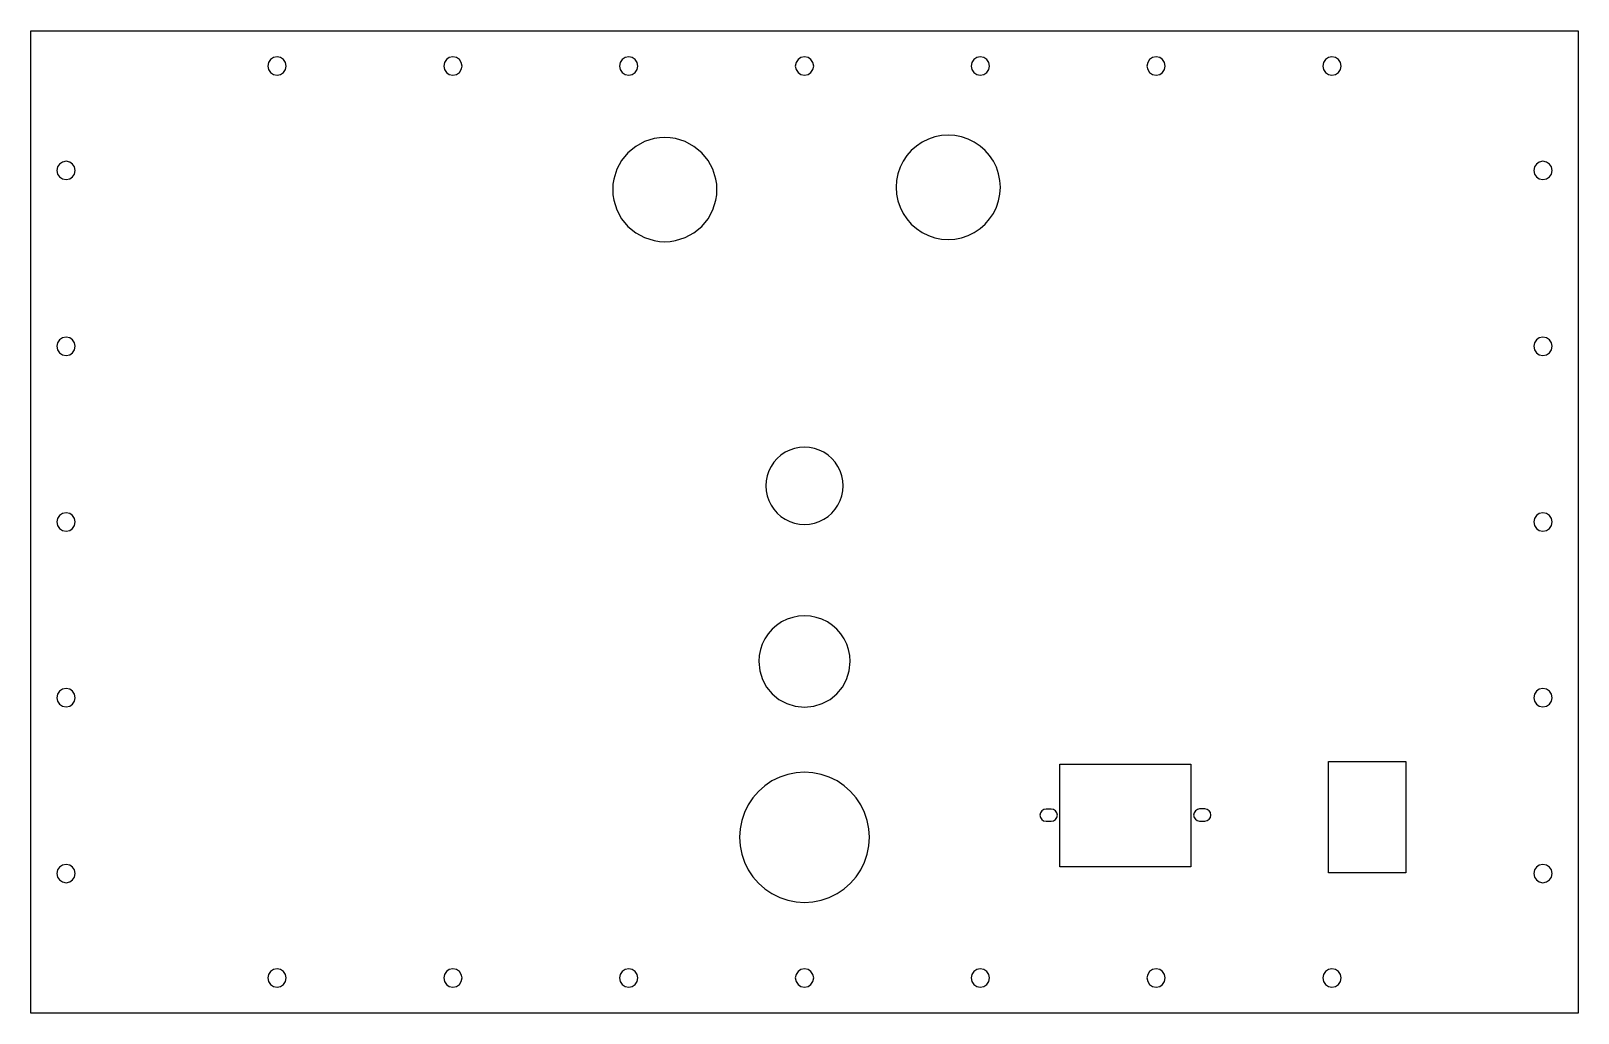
# Model space of a CAD drawing. Extents: x -4 to 436, y 0 to 279.
import ezdxf

# ---------------------------------------------------------------- set-up
doc = ezdxf.new("R2010")
doc.units = 0

msp = doc.modelspace()

# ---------------------------------------------------------------- linework, layer by layer
at = {"layer": 'ProjItem003'}
for p, q in [((-3.74801, 279.061), (436.252, 279.061)), ((-3.74801, -0.338155), (-3.74801, 279.061)), ((436.252, 279.061), (436.252, -0.338155)), ((63.849102, 270.075609), (63.64192, 269.062)), ((63.64192, 269.062), (63.849102, 268.048391)), ((64.408917, 270.902876), (63.849102, 270.075609)), ((65.237732, 271.4604), (64.408917, 270.902876)), ((66.25191, 271.664775), (65.237732, 271.4604)), ((67.266088, 271.4604), (66.25191, 271.664775)), ((68.094903, 270.902876), (67.266088, 271.4604)), ((68.654718, 270.075609), (68.094903, 270.902876)), ((68.8619, 269.062), (68.654718, 270.075609)), ((68.654718, 268.048391), (68.8619, 269.062)), ((68.8619, 269.062), (68.8619, 269.062)), ((113.849202, 270.075609), (113.64202, 269.062)), ((113.64202, 269.062), (113.849202, 268.048391)), ((114.409017, 270.902876), (113.849202, 270.075609)), ((115.237832, 271.4604), (114.409017, 270.902876)), ((116.25201, 271.664775), (115.237832, 271.4604)), ((117.266188, 271.4604), (116.25201, 271.664775)), ((118.095003, 270.902876), (117.266188, 271.4604)), ((118.654818, 270.075609), (118.095003, 270.902876)), ((118.862, 269.062), (118.654818, 270.075609)), ((118.654818, 268.048391), (118.862, 269.062)), ((118.862, 269.062), (118.862, 269.062)), ((163.849202, 270.075609), (163.64202, 269.062)), ((163.64202, 269.062), (163.849202, 268.048391)), ((164.409017, 270.902876), (163.849202, 270.075609)), ((165.237832, 271.4604), (164.409017, 270.902876)), ((166.25201, 271.664775), (165.237832, 271.4604)), ((167.266188, 271.4604), (166.25201, 271.664775)), ((168.095003, 270.902876), (167.266188, 271.4604)), ((168.654818, 270.075609), (168.095003, 270.902876)), ((168.862, 269.062), (168.654818, 270.075609)), ((168.654818, 268.048391), (168.862, 269.062)), ((168.862, 269.062), (168.862, 269.062)), ((213.848566, 270.076293), (213.64199, 269.062)), ((213.64199, 269.062), (213.848566, 268.047707)), ((214.408246, 270.904252), (213.848566, 270.076293)), ((215.2373, 271.462311), (214.408246, 270.904252)), ((216.251995, 271.666901), (215.2373, 271.462311)), ((217.26669, 271.462311), (216.251995, 271.666901)), ((218.095744, 270.904252), (217.26669, 271.462311)), ((218.655424, 270.076293), (218.095744, 270.904252)), ((218.862, 269.062), (218.655424, 270.076293)), ((218.655424, 268.047707), (218.862, 269.062)), ((218.862, 269.062), (218.862, 269.062)), ((263.848585, 270.076289), (263.64201, 269.062)), ((263.64201, 269.062), (263.848585, 268.047711)), ((264.408263, 270.904245), (263.848585, 270.076289)), ((265.237314, 271.462302), (264.408263, 270.904245)), ((266.252005, 271.666891), (265.237314, 271.462302)), ((267.266696, 271.462302), (266.252005, 271.666891)), ((268.095747, 270.904245), (267.266696, 271.462302)), ((268.655425, 270.076289), (268.095747, 270.904245)), ((268.862, 269.062), (268.655425, 270.076289)), ((268.655425, 268.047711), (268.862, 269.062)), ((268.862, 269.062), (268.862, 269.062)), ((313.849202, 270.075609), (313.64202, 269.062)), ((313.64202, 269.062), (313.849202, 268.048391)), ((314.409017, 270.902876), (313.849202, 270.075609)), ((315.237832, 271.4604), (314.409017, 270.902876)), ((316.25201, 271.664775), (315.237832, 271.4604)), ((317.266188, 271.4604), (316.25201, 271.664775)), ((318.095003, 270.902876), (317.266188, 271.4604)), ((318.654818, 270.075609), (318.095003, 270.902876)), ((318.862, 269.062), (318.654818, 270.075609)), ((318.654818, 268.048391), (318.862, 269.062)), ((318.862, 269.062), (318.862, 269.062)), ((363.849202, 270.075609), (363.64202, 269.062)), ((363.64202, 269.062), (363.849202, 268.048391)), ((364.409017, 270.902876), (363.849202, 270.075609)), ((365.237832, 271.4604), (364.409017, 270.902876)), ((366.25201, 271.664775), (365.237832, 271.4604)), ((367.266188, 271.4604), (366.25201, 271.664775)), ((368.095003, 270.902876), (367.266188, 271.4604)), ((368.654818, 270.075609), (368.095003, 270.902876)), ((368.862, 269.062), (368.654818, 270.075609)), ((368.654818, 268.048391), (368.862, 269.062)), ((368.862, 269.062), (368.862, 269.062)), ((63.849102, 268.048391), (64.408917, 267.221124)), ((64.408917, 267.221124), (65.237732, 266.6636)), ((65.237732, 266.6636), (66.25191, 266.459225)), ((66.25191, 266.459225), (67.266088, 266.6636)), ((67.266088, 266.6636), (68.094903, 267.221124)), ((68.094903, 267.221124), (68.654718, 268.048391)), ((113.849202, 268.048391), (114.409017, 267.221124)), ((114.409017, 267.221124), (115.237832, 266.6636)), ((115.237832, 266.6636), (116.25201, 266.459225)), ((116.25201, 266.459225), (117.266188, 266.6636)), ((117.266188, 266.6636), (118.095003, 267.221124)), ((118.095003, 267.221124), (118.654818, 268.048391)), ((163.849202, 268.048391), (164.409017, 267.221124)), ((164.409017, 267.221124), (165.237832, 266.6636)), ((165.237832, 266.6636), (166.25201, 266.459225)), ((166.25201, 266.459225), (167.266188, 266.6636)), ((167.266188, 266.6636), (168.095003, 267.221124)), ((168.095003, 267.221124), (168.654818, 268.048391)), ((213.848566, 268.047707), (214.408246, 267.219748)), ((214.408246, 267.219748), (215.2373, 266.661689)), ((215.2373, 266.661689), (216.251995, 266.457099)), ((216.251995, 266.457099), (217.26669, 266.661689)), ((217.26669, 266.661689), (218.095744, 267.219748)), ((218.095744, 267.219748), (218.655424, 268.047707)), ((263.848585, 268.047711), (264.408263, 267.219755)), ((264.408263, 267.219755), (265.237314, 266.661698)), ((265.237314, 266.661698), (266.252005, 266.457109)), ((266.252005, 266.457109), (267.266696, 266.661698)), ((267.266696, 266.661698), (268.095747, 267.219755)), ((268.095747, 267.219755), (268.655425, 268.047711)), ((313.849202, 268.048391), (314.409017, 267.221124)), ((314.409017, 267.221124), (315.237832, 266.6636)), ((315.237832, 266.6636), (316.25201, 266.459225)), ((316.25201, 266.459225), (317.266188, 266.6636)), ((317.266188, 266.6636), (318.095003, 267.221124)), ((318.095003, 267.221124), (318.654818, 268.048391)), ((363.849202, 268.048391), (364.409017, 267.221124)), ((364.409017, 267.221124), (365.237832, 266.6636)), ((365.237832, 266.6636), (366.25201, 266.459225)), ((366.25201, 266.459225), (367.266188, 266.6636)), ((367.266188, 266.6636), (368.095003, 267.221124)), ((368.095003, 267.221124), (368.654818, 268.048391)), ((170.760246, 247.592097), (168.241616, 246.22503)), ((173.543482, 248.456061), (170.760246, 247.592097)), ((175.015695, 248.680748), (173.543482, 248.456061)), ((176.5317, 248.757299), (175.015695, 248.680748)), ((178.047705, 248.680748), (176.5317, 248.757299)), ((179.519918, 248.456061), (178.047705, 248.680748)), ((182.303154, 247.592097), (179.519918, 248.456061)), ((184.821784, 246.22503), (182.303154, 247.592097)), ((249.70905, 247.411818), (248.073357, 246.316886)), ((251.475136, 248.280904), (249.70905, 247.411818)), ((253.316073, 248.90168), (251.475136, 248.280904)), ((255.206911, 249.274145), (253.316073, 248.90168)), ((257.1227, 249.3983), (255.206911, 249.274145)), ((259.038489, 249.274145), (257.1227, 249.3983)), ((260.929327, 248.90168), (259.038489, 249.274145)), ((262.770264, 248.280904), (260.929327, 248.90168)), ((264.53635, 247.411818), (262.770264, 248.280904)), ((266.172043, 246.316886), (264.53635, 247.411818)), ((164.23667, 242.220084), (162.869603, 239.701454)), ((166.047216, 244.414484), (164.23667, 242.220084)), ((168.241616, 246.22503), (166.047216, 244.414484)), ((187.016184, 244.414484), (184.821784, 246.22503)), ((188.82673, 242.220084), (187.016184, 244.414484)), ((190.193797, 239.701454), (188.82673, 242.220084)), ((245.347297, 243.581694), (244.281882, 241.98465)), ((246.615281, 245.032975), (245.347297, 243.581694)), ((248.073357, 246.316886), (246.615281, 245.032975)), ((267.630119, 245.032975), (266.172043, 246.316886)), ((268.898103, 243.581694), (267.630119, 245.032975)), ((269.963518, 241.98465), (268.898103, 243.581694)), ((3.848545, 240.376289), (3.64197, 239.362)), ((3.64197, 239.362), (3.848545, 238.347711)), ((4.408223, 241.204245), (3.848545, 240.376289)), ((3.848545, 238.347711), (4.408223, 237.519755)), ((5.237274, 241.762302), (4.408223, 241.204245)), ((6.251965, 241.966891), (5.237274, 241.762302)), ((7.266656, 241.762302), (6.251965, 241.966891)), ((8.095707, 241.204245), (7.266656, 241.762302)), ((8.655385, 240.376289), (8.095707, 241.204245)), ((8.095707, 237.519755), (8.655385, 238.347711)), ((8.86196, 239.362), (8.655385, 240.376289)), ((8.655385, 238.347711), (8.86196, 239.362)), ((8.86196, 239.362), (8.86196, 239.362)), ((162.869603, 239.701454), (162.005638, 236.918218)), ((191.057762, 236.918218), (190.193797, 239.701454)), ((242.808654, 238.439704), (242.425793, 236.535018)), ((243.431509, 240.263451), (242.808654, 238.439704)), ((244.281882, 241.98465), (243.431509, 240.263451)), ((270.813891, 240.263451), (269.963518, 241.98465)), ((271.436746, 238.439704), (270.813891, 240.263451)), ((271.819607, 236.535018), (271.436746, 238.439704)), ((423.847566, 240.376293), (423.64099, 239.362)), ((423.64099, 239.362), (423.847566, 238.347707)), ((424.407246, 241.204252), (423.847566, 240.376293)), ((423.847566, 238.347707), (424.407246, 237.519748)), ((425.2363, 241.762311), (424.407246, 241.204252)), ((426.250995, 241.966901), (425.2363, 241.762311)), ((427.26569, 241.762311), (426.250995, 241.966901)), ((428.094744, 241.204252), (427.26569, 241.762311)), ((428.654424, 240.376293), (428.094744, 241.204252)), ((428.094744, 237.519748), (428.654424, 238.347707)), ((428.861, 239.362), (428.654424, 240.376293)), ((428.654424, 238.347707), (428.861, 239.362)), ((428.861, 239.362), (428.861, 239.362)), ((4.408223, 237.519755), (5.237274, 236.961698)), ((5.237274, 236.961698), (6.251965, 236.757109)), ((6.251965, 236.757109), (7.266656, 236.961698)), ((7.266656, 236.961698), (8.095707, 237.519755)), ((161.780952, 235.446005), (161.7044, 233.93)), ((161.7044, 233.93), (161.780952, 232.413995)), ((162.005638, 236.918218), (161.780952, 235.446005)), ((191.282448, 235.446005), (191.057762, 236.918218)), ((191.359, 233.93), (191.282448, 235.446005)), ((191.282448, 232.413995), (191.359, 233.93)), ((191.359, 233.93), (191.359, 233.93)), ((242.425793, 236.535018), (242.2954, 234.571)), ((242.2954, 234.571), (242.425793, 232.606982)), ((271.95, 234.571), (271.819607, 236.535018)), ((271.819607, 232.606982), (271.95, 234.571)), ((271.95, 234.571), (271.95, 234.571)), ((424.407246, 237.519748), (425.2363, 236.961689)), ((425.2363, 236.961689), (426.250995, 236.757099)), ((426.250995, 236.757099), (427.26569, 236.961689)), ((427.26569, 236.961689), (428.094744, 237.519748)), ((161.780952, 232.413995), (162.005638, 230.941782)), ((162.005638, 230.941782), (162.869603, 228.158546)), ((190.193797, 228.158546), (191.057762, 230.941782)), ((191.057762, 230.941782), (191.282448, 232.413995)), ((242.425793, 232.606982), (242.808654, 230.702296)), ((242.808654, 230.702296), (243.431509, 228.878549)), ((243.431509, 228.878549), (244.281882, 227.15735)), ((269.963518, 227.15735), (270.813891, 228.878549)), ((270.813891, 228.878549), (271.436746, 230.702296)), ((271.436746, 230.702296), (271.819607, 232.606982)), ((162.869603, 228.158546), (164.23667, 225.639916)), ((164.23667, 225.639916), (166.047216, 223.445516)), ((187.016184, 223.445516), (188.82673, 225.639916)), ((188.82673, 225.639916), (190.193797, 228.158546)), ((244.281882, 227.15735), (245.347297, 225.560306)), ((245.347297, 225.560306), (246.615281, 224.109025)), ((267.630119, 224.109025), (268.898103, 225.560306)), ((268.898103, 225.560306), (269.963518, 227.15735)), ((166.047216, 223.445516), (168.241616, 221.63497)), ((168.241616, 221.63497), (170.760246, 220.267903)), ((170.760246, 220.267903), (173.543482, 219.403939)), ((179.519918, 219.403939), (182.303154, 220.267903)), ((182.303154, 220.267903), (184.821784, 221.63497)), ((184.821784, 221.63497), (187.016184, 223.445516)), ((246.615281, 224.109025), (248.073357, 222.825114)), ((248.073357, 222.825114), (249.70905, 221.730182)), ((249.70905, 221.730182), (251.475136, 220.861096)), ((251.475136, 220.861096), (253.316073, 220.24032)), ((253.316073, 220.24032), (255.206911, 219.867855)), ((259.038489, 219.867855), (260.929327, 220.24032)), ((260.929327, 220.24032), (262.770264, 220.861096)), ((262.770264, 220.861096), (264.53635, 221.730182)), ((264.53635, 221.730182), (266.172043, 222.825114)), ((266.172043, 222.825114), (267.630119, 224.109025)), ((173.543482, 219.403939), (175.015695, 219.179252)), ((175.015695, 219.179252), (176.5317, 219.102701)), ((176.5317, 219.102701), (178.047705, 219.179252)), ((178.047705, 219.179252), (179.519918, 219.403939)), ((255.206911, 219.867855), (257.1227, 219.7437)), ((257.1227, 219.7437), (259.038489, 219.867855)), ((3.848545, 190.376289), (3.64197, 189.362)), ((3.64197, 189.362), (3.848545, 188.347711)), ((4.408223, 191.204245), (3.848545, 190.376289)), ((5.237274, 191.762302), (4.408223, 191.204245)), ((6.251965, 191.966891), (5.237274, 191.762302)), ((7.266656, 191.762302), (6.251965, 191.966891)), ((8.095707, 191.204245), (7.266656, 191.762302)), ((8.655385, 190.376289), (8.095707, 191.204245)), ((8.86196, 189.362), (8.655385, 190.376289)), ((8.655385, 188.347711), (8.86196, 189.362)), ((8.86196, 189.362), (8.86196, 189.362)), ((423.847566, 190.376293), (423.64099, 189.362)), ((423.64099, 189.362), (423.847566, 188.347707)), ((424.407246, 191.204252), (423.847566, 190.376293)), ((425.2363, 191.762311), (424.407246, 191.204252)), ((426.250995, 191.966901), (425.2363, 191.762311)), ((427.26569, 191.762311), (426.250995, 191.966901)), ((428.094744, 191.204252), (427.26569, 191.762311)), ((428.654424, 190.376293), (428.094744, 191.204252)), ((428.861, 189.362), (428.654424, 190.376293)), ((428.654424, 188.347707), (428.861, 189.362)), ((428.861, 189.362), (428.861, 189.362)), ((3.848545, 188.347711), (4.408223, 187.519755)), ((4.408223, 187.519755), (5.237274, 186.961698)), ((5.237274, 186.961698), (6.251965, 186.757109)), ((6.251965, 186.757109), (7.266656, 186.961698)), ((7.266656, 186.961698), (8.095707, 187.519755)), ((8.095707, 187.519755), (8.655385, 188.347711)), ((423.847566, 188.347707), (424.407246, 187.519748)), ((424.407246, 187.519748), (425.2363, 186.961689)), ((425.2363, 186.961689), (426.250995, 186.757099)), ((426.250995, 186.757099), (427.26569, 186.961689)), ((427.26569, 186.961689), (428.094744, 187.519748)), ((428.094744, 187.519748), (428.654424, 188.347707)), ((210.752, 159.188279), (209.53852, 158.375977)), ((212.062215, 159.833032), (210.752, 159.188279)), ((213.42796, 160.29357), (212.062215, 159.833032)), ((214.830725, 160.569892), (213.42796, 160.29357)), ((216.252, 160.662), (214.830725, 160.569892)), ((217.673275, 160.569892), (216.252, 160.662)), ((219.07604, 160.29357), (217.673275, 160.569892)), ((220.441785, 159.833032), (219.07604, 160.29357)), ((221.752, 159.188279), (220.441785, 159.833032)), ((222.96548, 158.375977), (221.752, 159.188279)), ((206.725721, 155.162), (206.09485, 153.885086)), ((207.516126, 156.346807), (206.725721, 155.162)), ((208.456811, 157.423476), (207.516126, 156.346807)), ((209.53852, 158.375977), (208.456811, 157.423476)), ((224.047189, 157.423476), (222.96548, 158.375977)), ((224.987874, 156.346807), (224.047189, 157.423476)), ((225.778279, 155.162), (224.987874, 156.346807)), ((226.40915, 153.885086), (225.778279, 155.162)), ((205.348735, 151.119056), (205.252, 149.662)), ((205.252, 149.662), (205.348735, 148.204944)), ((205.63277, 152.532094), (205.348735, 151.119056)), ((206.09485, 153.885086), (205.63277, 152.532094)), ((226.87123, 152.532094), (226.40915, 153.885086)), ((227.155265, 151.119056), (226.87123, 152.532094)), ((227.252, 149.662), (227.155265, 151.119056)), ((227.155265, 148.204944), (227.252, 149.662)), ((227.252, 149.662), (227.252, 149.662)), ((205.348735, 148.204944), (205.63277, 146.791906)), ((205.63277, 146.791906), (206.09485, 145.438914)), ((206.09485, 145.438914), (206.725721, 144.162)), ((225.778279, 144.162), (226.40915, 145.438914)), ((226.40915, 145.438914), (226.87123, 146.791906)), ((226.87123, 146.791906), (227.155265, 148.204944)), ((4.408223, 141.204245), (3.848545, 140.376289)), ((5.237274, 141.762302), (4.408223, 141.204245)), ((6.251965, 141.966891), (5.237274, 141.762302)), ((7.266656, 141.762302), (6.251965, 141.966891)), ((8.095707, 141.204245), (7.266656, 141.762302)), ((8.655385, 140.376289), (8.095707, 141.204245)), ((206.725721, 144.162), (207.516126, 142.977193)), ((207.516126, 142.977193), (208.456811, 141.900524)), ((208.456811, 141.900524), (209.53852, 140.948023)), ((209.53852, 140.948023), (210.752, 140.135721)), ((221.752, 140.135721), (222.96548, 140.948023)), ((222.96548, 140.948023), (224.047189, 141.900524)), ((224.047189, 141.900524), (224.987874, 142.977193)), ((224.987874, 142.977193), (225.778279, 144.162)), ((424.407246, 141.204252), (423.847566, 140.376293)), ((425.2363, 141.762311), (424.407246, 141.204252)), ((426.250995, 141.966901), (425.2363, 141.762311)), ((427.26569, 141.762311), (426.250995, 141.966901)), ((428.094744, 141.204252), (427.26569, 141.762311)), ((428.654424, 140.376293), (428.094744, 141.204252)), ((3.848545, 140.376289), (3.64197, 139.362)), ((3.64197, 139.362), (3.848545, 138.347711)), ((3.848545, 138.347711), (4.408223, 137.519755)), ((4.408223, 137.519755), (5.237274, 136.961698)), ((5.237274, 136.961698), (6.251965, 136.757109)), ((6.251965, 136.757109), (7.266656, 136.961698)), ((7.266656, 136.961698), (8.095707, 137.519755)), ((8.095707, 137.519755), (8.655385, 138.347711)), ((8.86196, 139.362), (8.655385, 140.376289)), ((8.655385, 138.347711), (8.86196, 139.362)), ((8.86196, 139.362), (8.86196, 139.362)), ((210.752, 140.135721), (212.062215, 139.490968)), ((212.062215, 139.490968), (213.42796, 139.03043)), ((213.42796, 139.03043), (214.830725, 138.754108)), ((214.830725, 138.754108), (216.252, 138.662)), ((216.252, 138.662), (217.673275, 138.754108)), ((217.673275, 138.754108), (219.07604, 139.03043)), ((219.07604, 139.03043), (220.441785, 139.490968)), ((220.441785, 139.490968), (221.752, 140.135721)), ((423.847566, 140.376293), (423.64099, 139.362)), ((423.64099, 139.362), (423.847566, 138.347707)), ((423.847566, 138.347707), (424.407246, 137.519748)), ((424.407246, 137.519748), (425.2363, 136.961689)), ((425.2363, 136.961689), (426.250995, 136.757099)), ((426.250995, 136.757099), (427.26569, 136.961689)), ((427.26569, 136.961689), (428.094744, 137.519748)), ((428.094744, 137.519748), (428.654424, 138.347707)), ((428.861, 139.362), (428.654424, 140.376293)), ((428.654424, 138.347707), (428.861, 139.362)), ((428.861, 139.362), (428.861, 139.362)), ((209.752, 110.92013), (208.317888, 109.960136)), ((211.300435, 111.682111), (209.752, 110.92013)), ((212.914498, 112.226383), (211.300435, 111.682111)), ((214.572311, 112.552946), (212.914498, 112.226383)), ((216.252, 112.6618), (214.572311, 112.552946)), ((217.931689, 112.552946), (216.252, 112.6618)), ((219.589502, 112.226383), (217.931689, 112.552946)), ((221.203565, 111.682111), (219.589502, 112.226383)), ((222.752, 110.92013), (221.203565, 111.682111)), ((224.186112, 109.960136), (222.752, 110.92013)), ((204.99367, 106.1618), (204.248096, 104.65272)), ((205.927785, 107.562026), (204.99367, 106.1618)), ((207.039503, 108.834453), (205.927785, 107.562026)), ((208.317888, 109.960136), (207.039503, 108.834453)), ((225.464497, 108.834453), (224.186112, 109.960136)), ((226.576215, 107.562026), (225.464497, 108.834453)), ((227.51033, 106.1618), (226.576215, 107.562026)), ((228.255904, 104.65272), (227.51033, 106.1618)), ((203.366323, 101.383775), (203.252, 99.6618)), ((203.702001, 103.053729), (203.366323, 101.383775)), ((204.248096, 104.65272), (203.702001, 103.053729)), ((228.801999, 103.053729), (228.255904, 104.65272)), ((229.137677, 101.383775), (228.801999, 103.053729)), ((229.252, 99.6618), (229.137677, 101.383775)), ((203.252, 99.6618), (203.516114, 97.041847)), ((203.516114, 97.041847), (204.273605, 94.601614)), ((228.230395, 94.601614), (228.987886, 97.041847)), ((228.987886, 97.041847), (229.252, 99.6618)), ((229.252, 99.6618), (229.252, 99.6618)), ((204.273605, 94.601614), (205.472196, 92.393377)), ((227.031804, 92.393377), (228.230395, 94.601614)), ((3.848545, 90.376089), (3.64197, 89.3618)), ((3.64197, 89.3618), (3.848545, 88.347511)), ((4.408223, 91.204045), (3.848545, 90.376089)), ((3.848545, 88.347511), (4.408223, 87.519555)), ((5.237274, 91.762102), (4.408223, 91.204045)), ((6.251965, 91.966691), (5.237274, 91.762102)), ((7.266656, 91.762102), (6.251965, 91.966691)), ((8.095707, 91.204045), (7.266656, 91.762102)), ((8.655385, 90.376089), (8.095707, 91.204045)), ((8.095707, 87.519555), (8.655385, 88.347511)), ((8.86196, 89.3618), (8.655385, 90.376089)), ((8.655385, 88.347511), (8.86196, 89.3618)), ((8.86196, 89.3618), (8.86196, 89.3618)), ((205.472196, 92.393377), (207.059612, 90.469412)), ((207.059612, 90.469412), (208.983577, 88.881996)), ((208.983577, 88.881996), (211.191813, 87.683405)), ((221.312187, 87.683405), (223.520423, 88.881996)), ((223.520423, 88.881996), (225.444388, 90.469412)), ((225.444388, 90.469412), (227.031804, 92.393377)), ((423.847566, 90.376093), (423.64099, 89.3618)), ((423.64099, 89.3618), (423.847566, 88.347507)), ((424.407246, 91.204052), (423.847566, 90.376093)), ((423.847566, 88.347507), (424.407246, 87.519548)), ((425.2363, 91.762111), (424.407246, 91.204052)), ((426.250995, 91.966701), (425.2363, 91.762111)), ((427.26569, 91.762111), (426.250995, 91.966701)), ((428.094744, 91.204052), (427.26569, 91.762111)), ((428.654424, 90.376093), (428.094744, 91.204052)), ((428.094744, 87.519548), (428.654424, 88.347507)), ((428.861, 89.3618), (428.654424, 90.376093)), ((428.654424, 88.347507), (428.861, 89.3618)), ((428.861, 89.3618), (428.861, 89.3618)), ((4.408223, 87.519555), (5.237274, 86.961498)), ((5.237274, 86.961498), (6.251965, 86.756909)), ((6.251965, 86.756909), (7.266656, 86.961498)), ((7.266656, 86.961498), (8.095707, 87.519555)), ((211.191813, 87.683405), (213.632047, 86.925914)), ((213.632047, 86.925914), (216.252, 86.661801)), ((216.252, 86.661801), (218.871953, 86.925914)), ((218.871953, 86.925914), (221.312187, 87.683405)), ((424.407246, 87.519548), (425.2363, 86.961489)), ((425.2363, 86.961489), (426.250995, 86.756899)), ((426.250995, 86.756899), (427.26569, 86.961489)), ((427.26569, 86.961489), (428.094744, 87.519548)), ((288.907, 70.4235), (326.152, 70.4235)), ((288.907, 41.2329), (288.907, 70.4235)), ((326.152, 70.4235), (326.152, 41.2329)), ((365.252, 39.5555), (365.252, 71.2554)), ((365.252, 71.2554), (387.252, 71.2554)), ((387.252, 71.2554), (387.252, 39.5555)), ((209.205543, 66.767727), (207.002, 65.68337)), ((211.502477, 67.542267), (209.205543, 66.767727)), ((213.861673, 68.006992), (211.502477, 67.542267)), ((216.252, 68.1619), (213.861673, 68.006992)), ((218.642327, 68.006992), (216.252, 68.1619)), ((221.001523, 67.542267), (218.642327, 68.006992)), ((223.298457, 66.767727), (221.001523, 67.542267)), ((225.502, 65.68337), (223.298457, 66.767727)), ((203.141909, 62.715291), (201.559848, 60.904529)), ((204.961148, 64.317224), (203.141909, 62.715291)), ((207.002, 65.68337), (204.961148, 64.317224)), ((227.542852, 64.317224), (225.502, 65.68337)), ((229.362091, 62.715291), (227.542852, 64.317224)), ((230.944152, 60.904529), (229.362091, 62.715291)), ((200.23053, 58.9119), (199.169521, 56.764362)), ((201.559848, 60.904529), (200.23053, 58.9119)), ((232.27347, 58.9119), (230.944152, 60.904529)), ((233.334479, 56.764362), (232.27347, 58.9119)), ((284.326927, 57.560399), (283.771273, 57.190987)), ((284.94019, 57.695819), (284.326927, 57.560399)), ((286.429, 57.70582), (284.94019, 57.695819)), ((287.100937, 57.570401), (286.429, 57.70582)), ((287.650042, 57.200989), (287.100937, 57.570401)), ((288.020921, 56.652852), (287.650042, 57.200989)), ((327.460273, 57.215187), (327.056775, 56.66705)), ((328.015927, 57.584599), (327.460273, 57.215187)), ((328.62919, 57.720019), (328.015927, 57.584599)), ((330.118, 57.73002), (328.62919, 57.720019)), ((330.789937, 57.594601), (330.118, 57.73002)), ((331.339042, 57.225189), (330.789937, 57.594601)), ((331.709921, 56.677052), (331.339042, 57.225189)), ((198.392386, 54.488877), (197.914691, 52.112402)), ((199.169521, 56.764362), (198.392386, 54.488877)), ((234.111614, 54.488877), (233.334479, 56.764362)), ((234.589309, 52.112402), (234.111614, 54.488877)), ((283.367775, 56.64285), (283.21098, 55.971259)), ((283.21098, 55.971259), (283.348239, 55.299666)), ((283.348239, 55.299666), (283.719122, 54.75153)), ((283.771273, 57.190987), (283.367775, 56.64285)), ((283.719122, 54.75153), (284.268235, 54.382118)), ((284.268235, 54.382118), (284.94019, 54.246699)), ((284.94019, 54.246699), (286.429, 54.2567)), ((286.429, 54.2567), (287.10095, 54.392119)), ((287.10095, 54.392119), (287.650075, 54.761532)), ((287.650075, 54.761532), (288.020958, 55.309668)), ((288.15818, 55.98126), (288.020921, 56.652852)), ((288.020958, 55.309668), (288.15818, 55.98126)), ((327.056775, 56.66705), (326.89998, 55.995459)), ((326.89998, 55.995459), (327.037239, 55.323866)), ((327.037239, 55.323866), (327.408122, 54.77573)), ((327.408122, 54.77573), (327.957235, 54.406318)), ((327.957235, 54.406318), (328.62919, 54.270899)), ((328.62919, 54.270899), (330.118, 54.2809)), ((330.118, 54.2809), (330.78995, 54.416319)), ((330.78995, 54.416319), (331.339075, 54.785732)), ((331.339075, 54.785732), (331.709958, 55.333868)), ((331.84718, 56.00546), (331.709921, 56.677052)), ((331.709958, 55.333868), (331.84718, 56.00546)), ((197.914691, 52.112402), (197.752, 49.6619)), ((197.752, 49.6619), (197.914691, 47.211398)), ((234.752, 49.6619), (234.589309, 52.112402)), ((234.589309, 47.211398), (234.752, 49.6619)), ((234.752, 49.6619), (234.752, 49.6619)), ((197.914691, 47.211398), (198.392386, 44.834923)), ((198.392386, 44.834923), (199.169521, 42.559438)), ((233.334479, 42.559438), (234.111614, 44.834923)), ((234.111614, 44.834923), (234.589309, 47.211398)), ((3.848545, 40.376189), (3.64197, 39.3619)), ((4.408223, 41.204145), (3.848545, 40.376189)), ((5.237274, 41.762202), (4.408223, 41.204145)), ((6.251965, 41.966791), (5.237274, 41.762202)), ((7.266656, 41.762202), (6.251965, 41.966791)), ((8.095707, 41.204145), (7.266656, 41.762202)), ((8.655385, 40.376189), (8.095707, 41.204145)), ((8.86196, 39.3619), (8.655385, 40.376189)), ((199.169521, 42.559438), (200.23053, 40.4119)), ((200.23053, 40.4119), (201.559848, 38.419271)), ((230.944152, 38.419271), (232.27347, 40.4119)), ((232.27347, 40.4119), (233.334479, 42.559438)), ((326.152, 41.2329), (288.907, 41.2329)), ((423.847566, 40.376193), (423.64099, 39.3619)), ((424.407246, 41.204152), (423.847566, 40.376193)), ((425.2363, 41.762211), (424.407246, 41.204152)), ((426.250995, 41.966801), (425.2363, 41.762211)), ((427.26569, 41.762211), (426.250995, 41.966801)), ((428.094744, 41.204152), (427.26569, 41.762211)), ((428.654424, 40.376193), (428.094744, 41.204152)), ((428.861, 39.3619), (428.654424, 40.376193)), ((3.64197, 39.3619), (3.848545, 38.347611)), ((3.848545, 38.347611), (4.408223, 37.519655)), ((4.408223, 37.519655), (5.237274, 36.961598)), ((5.237274, 36.961598), (6.251965, 36.757009)), ((6.251965, 36.757009), (7.266656, 36.961598)), ((7.266656, 36.961598), (8.095707, 37.519655)), ((8.095707, 37.519655), (8.655385, 38.347611)), ((8.655385, 38.347611), (8.86196, 39.3619)), ((8.86196, 39.3619), (8.86196, 39.3619)), ((201.559848, 38.419271), (203.141909, 36.608509)), ((203.141909, 36.608509), (204.961148, 35.006576)), ((227.542852, 35.006576), (229.362091, 36.608509)), ((229.362091, 36.608509), (230.944152, 38.419271)), ((387.252, 39.5555), (365.252, 39.5555)), ((423.64099, 39.3619), (423.847566, 38.347607)), ((423.847566, 38.347607), (424.407246, 37.519648)), ((424.407246, 37.519648), (425.2363, 36.961589)), ((425.2363, 36.961589), (426.250995, 36.756999)), ((426.250995, 36.756999), (427.26569, 36.961589)), ((427.26569, 36.961589), (428.094744, 37.519648)), ((428.094744, 37.519648), (428.654424, 38.347607)), ((428.654424, 38.347607), (428.861, 39.3619)), ((428.861, 39.3619), (428.861, 39.3619)), ((204.961148, 35.006576), (207.002, 33.64043)), ((207.002, 33.64043), (209.205543, 32.556073)), ((209.205543, 32.556073), (211.502477, 31.781533)), ((211.502477, 31.781533), (213.861673, 31.316808)), ((213.861673, 31.316808), (216.252, 31.1619)), ((216.252, 31.1619), (218.642327, 31.316808)), ((218.642327, 31.316808), (221.001523, 31.781533)), ((221.001523, 31.781533), (223.298457, 32.556073)), ((223.298457, 32.556073), (225.502, 33.64043)), ((225.502, 33.64043), (227.542852, 35.006576)), ((63.849102, 10.675529), (63.64192, 9.66192)), ((63.64192, 9.66192), (63.849102, 8.648311)), ((64.408917, 11.502796), (63.849102, 10.675529)), ((65.237732, 12.06032), (64.408917, 11.502796)), ((66.25191, 12.264695), (65.237732, 12.06032)), ((67.266088, 12.06032), (66.25191, 12.264695)), ((68.094903, 11.502796), (67.266088, 12.06032)), ((68.654718, 10.675529), (68.094903, 11.502796)), ((68.8619, 9.66192), (68.654718, 10.675529)), ((68.654718, 8.648311), (68.8619, 9.66192)), ((68.8619, 9.66192), (68.8619, 9.66192)), ((113.849202, 10.675529), (113.64202, 9.66192)), ((113.64202, 9.66192), (113.849202, 8.648311)), ((114.409017, 11.502796), (113.849202, 10.675529)), ((115.237832, 12.06032), (114.409017, 11.502796)), ((116.25201, 12.264695), (115.237832, 12.06032)), ((117.266188, 12.06032), (116.25201, 12.264695)), ((118.095003, 11.502796), (117.266188, 12.06032)), ((118.654818, 10.675529), (118.095003, 11.502796)), ((118.862, 9.66192), (118.654818, 10.675529)), ((118.654818, 8.648311), (118.862, 9.66192)), ((118.862, 9.66192), (118.862, 9.66192)), ((163.849202, 10.675529), (163.64202, 9.66192)), ((163.64202, 9.66192), (163.849202, 8.648311)), ((164.409017, 11.502796), (163.849202, 10.675529)), ((165.237832, 12.06032), (164.409017, 11.502796)), ((166.25201, 12.264695), (165.237832, 12.06032)), ((167.266188, 12.06032), (166.25201, 12.264695)), ((168.095003, 11.502796), (167.266188, 12.06032)), ((168.654818, 10.675529), (168.095003, 11.502796)), ((168.862, 9.66192), (168.654818, 10.675529)), ((168.654818, 8.648311), (168.862, 9.66192)), ((168.862, 9.66192), (168.862, 9.66192)), ((213.848566, 10.676213), (213.64199, 9.66192)), ((213.64199, 9.66192), (213.848566, 8.647627)), ((214.408246, 11.504172), (213.848566, 10.676213)), ((215.2373, 12.062231), (214.408246, 11.504172)), ((216.251995, 12.266821), (215.2373, 12.062231)), ((217.26669, 12.062231), (216.251995, 12.266821)), ((218.095744, 11.504172), (217.26669, 12.062231)), ((218.655424, 10.676213), (218.095744, 11.504172)), ((218.862, 9.66192), (218.655424, 10.676213)), ((218.655424, 8.647627), (218.862, 9.66192)), ((218.862, 9.66192), (218.862, 9.66192)), ((263.848585, 10.676209), (263.64201, 9.66192)), ((263.64201, 9.66192), (263.848585, 8.647631)), ((264.408263, 11.504165), (263.848585, 10.676209)), ((265.237314, 12.062222), (264.408263, 11.504165)), ((266.252005, 12.266811), (265.237314, 12.062222)), ((267.266696, 12.062222), (266.252005, 12.266811)), ((268.095747, 11.504165), (267.266696, 12.062222)), ((268.655425, 10.676209), (268.095747, 11.504165)), ((268.862, 9.66192), (268.655425, 10.676209)), ((268.655425, 8.647631), (268.862, 9.66192)), ((268.862, 9.66192), (268.862, 9.66192)), ((313.849202, 10.675529), (313.64202, 9.66192)), ((313.64202, 9.66192), (313.849202, 8.648311)), ((314.409017, 11.502796), (313.849202, 10.675529)), ((315.237832, 12.06032), (314.409017, 11.502796)), ((316.25201, 12.264695), (315.237832, 12.06032)), ((317.266188, 12.06032), (316.25201, 12.264695)), ((318.095003, 11.502796), (317.266188, 12.06032)), ((318.654818, 10.675529), (318.095003, 11.502796)), ((318.862, 9.66192), (318.654818, 10.675529)), ((318.654818, 8.648311), (318.862, 9.66192)), ((318.862, 9.66192), (318.862, 9.66192)), ((363.849202, 10.675529), (363.64202, 9.66192)), ((363.64202, 9.66192), (363.849202, 8.648311)), ((364.409017, 11.502796), (363.849202, 10.675529)), ((365.237832, 12.06032), (364.409017, 11.502796)), ((366.25201, 12.264695), (365.237832, 12.06032)), ((367.266188, 12.06032), (366.25201, 12.264695)), ((368.095003, 11.502796), (367.266188, 12.06032)), ((368.654818, 10.675529), (368.095003, 11.502796)), ((368.862, 9.66192), (368.654818, 10.675529)), ((368.654818, 8.648311), (368.862, 9.66192)), ((368.862, 9.66192), (368.862, 9.66192)), ((63.849102, 8.648311), (64.408917, 7.821044)), ((64.408917, 7.821044), (65.237732, 7.26352)), ((65.237732, 7.26352), (66.25191, 7.059145)), ((66.25191, 7.059145), (67.266088, 7.26352)), ((67.266088, 7.26352), (68.094903, 7.821044)), ((68.094903, 7.821044), (68.654718, 8.648311)), ((113.849202, 8.648311), (114.409017, 7.821044)), ((114.409017, 7.821044), (115.237832, 7.26352)), ((115.237832, 7.26352), (116.25201, 7.059145)), ((116.25201, 7.059145), (117.266188, 7.26352)), ((117.266188, 7.26352), (118.095003, 7.821044)), ((118.095003, 7.821044), (118.654818, 8.648311)), ((163.849202, 8.648311), (164.409017, 7.821044)), ((164.409017, 7.821044), (165.237832, 7.26352)), ((165.237832, 7.26352), (166.25201, 7.059145)), ((166.25201, 7.059145), (167.266188, 7.26352)), ((167.266188, 7.26352), (168.095003, 7.821044)), ((168.095003, 7.821044), (168.654818, 8.648311)), ((213.848566, 8.647627), (214.408246, 7.819668)), ((214.408246, 7.819668), (215.2373, 7.261609)), ((215.2373, 7.261609), (216.251995, 7.057019)), ((216.251995, 7.057019), (217.26669, 7.261609)), ((217.26669, 7.261609), (218.095744, 7.819668)), ((218.095744, 7.819668), (218.655424, 8.647627)), ((263.848585, 8.647631), (264.408263, 7.819675)), ((264.408263, 7.819675), (265.237314, 7.261618)), ((265.237314, 7.261618), (266.252005, 7.057029)), ((266.252005, 7.057029), (267.266696, 7.261618)), ((267.266696, 7.261618), (268.095747, 7.819675)), ((268.095747, 7.819675), (268.655425, 8.647631)), ((313.849202, 8.648311), (314.409017, 7.821044)), ((314.409017, 7.821044), (315.237832, 7.26352)), ((315.237832, 7.26352), (316.25201, 7.059145)), ((316.25201, 7.059145), (317.266188, 7.26352)), ((317.266188, 7.26352), (318.095003, 7.821044)), ((318.095003, 7.821044), (318.654818, 8.648311)), ((363.849202, 8.648311), (364.409017, 7.821044)), ((364.409017, 7.821044), (365.237832, 7.26352)), ((365.237832, 7.26352), (366.25201, 7.059145)), ((366.25201, 7.059145), (367.266188, 7.26352)), ((367.266188, 7.26352), (368.095003, 7.821044)), ((368.095003, 7.821044), (368.654818, 8.648311)), ((436.252, -0.338155), (-3.74801, -0.338155))]:
    msp.add_line(p, q, dxfattribs=at)

doc.saveas('drawing.dxf')
